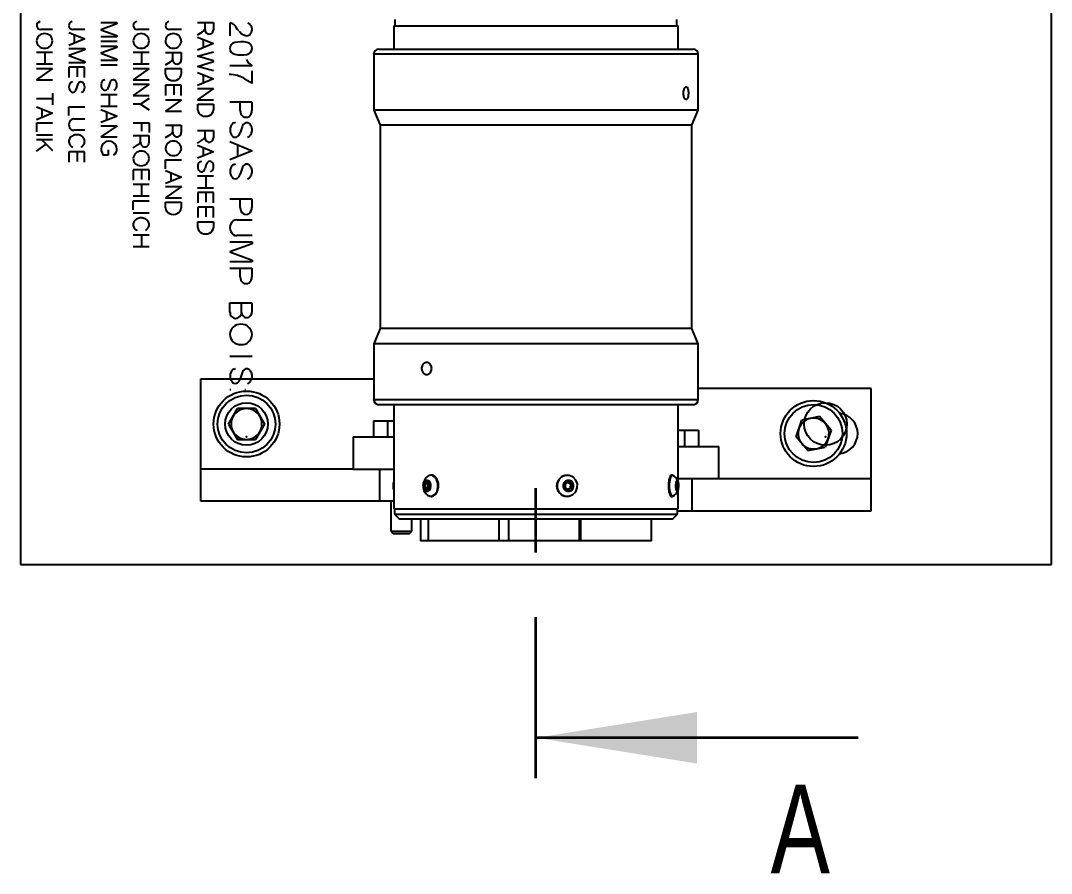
# Model space of a CAD drawing. Header units: inches. Extents: x -4.1 to 16.4, y 2.1 to 8.2.
# Drawn here: x -4.057 to -2.457, y 3.971 to 5.296 of the extents above; entities that cross this region are included whole.
import ezdxf

# ---------------------------------------------------------------- set-up
doc = ezdxf.new("R2010")
doc.units = ezdxf.units.IN
doc.header["$MEASUREMENT"] = 0
doc.header["$PDSIZE"] = -1
doc.linetypes.add('CENTERX2', pattern=[0.8, 0.5, -0.1, 0.1, -0.1])
doc.linetypes.add('PHANTOM', pattern=[0.5, 0.25, -0.05, 0.05, -0.05, 0.05, -0.05])
doc.styles.add('SLDTEXTSTYLE0', font='TXT', dxfattribs={"width": 0.75})

msp = doc.modelspace()

# ---------------------------------------------------------------- linework, layer by layer
at = {"color": 7, "linetype": 'CENTERX2'}
msp.add_line((-4.0574, 7.0513), (-4.0574, 4.4513), dxfattribs=at)
at = {"color": 7, "linetype": 'Continuous', "lineweight": 25}
for p, q in [((-4.0574, 7.0513), (-4.0574, 4.4513)), ((-2.4574, 4.4513), (-2.4574, 7.0513)), ((-3.4763, 5.2974), (-3.4763, 5.2876)), ((-3.0385, 5.2876), (-3.0385, 5.2974)), ((-3.4778, 5.2876), (-3.4778, 5.2514)), ((-3.4778, 5.2876), (-3.4725, 5.2876)), ((-3.4725, 5.2876), (-3.0369, 5.2876)), ((-3.0369, 5.2514), (-3.0369, 5.2876)), ((-3.5015, 5.2514), (-3.4956, 5.2514)), ((-3.4956, 5.2514), (-3.0133, 5.2514)), ((-3.5093, 5.2435), (-3.5093, 5.1569)), ((-3.0054, 5.1569), (-3.0054, 5.2435)), ((-3.5093, 5.1569), (-3.4991, 5.1333)), ((-3.0054, 5.1569), (-3.5093, 5.1569)), ((-3.0156, 5.1333), (-3.0054, 5.1569)), ((-3.4991, 5.1333), (-3.4991, 4.8174)), ((-3.0156, 5.1333), (-3.4991, 5.1333)), ((-3.0156, 4.8174), (-3.0156, 5.1333)), ((-3.4991, 4.8174), (-3.5093, 4.7938)), ((-3.0156, 4.8174), (-3.4991, 4.8174)), ((-3.0054, 4.7938), (-3.0156, 4.8174)), ((-3.5093, 4.7938), (-3.5093, 4.7072)), ((-3.0054, 4.7938), (-3.5093, 4.7938)), ((-3.0054, 4.7072), (-3.0054, 4.7938)), ((-3.7776, 4.5993), (-3.7776, 4.7393)), ((-3.7776, 4.7393), (-3.5093, 4.7393)), ((-2.7371, 4.7245), (-3.0054, 4.7245)), ((-2.7371, 4.5845), (-2.7371, 4.7245)), ((-3.7345, 4.6693), (-3.7206, 4.6933)), ((-3.6929, 4.6933), (-3.7206, 4.6933)), ((-3.6929, 4.6933), (-3.679, 4.6693)), ((-3.4956, 4.6993), (-3.5015, 4.6993)), ((-3.0133, 4.6993), (-3.4956, 4.6993)), ((-3.4778, 4.6993), (-3.4778, 4.5374)), ((-3.0369, 4.5808), (-3.0369, 4.6993)), ((-3.5096, 4.6743), (-3.5096, 4.6493)), ((-3.5096, 4.6743), (-3.4879, 4.6743)), ((-3.4879, 4.6743), (-3.4879, 4.6493)), ((-3.4879, 4.6743), (-3.4778, 4.6743)), ((-2.8537, 4.6493), (-2.8446, 4.6754)), ((-2.8174, 4.6807), (-2.8446, 4.6754)), ((-2.7993, 4.6597), (-2.8174, 4.6807)), ((-3.7345, 4.6693), (-3.7206, 4.6453)), ((-3.679, 4.6693), (-3.6929, 4.6453)), ((-3.0369, 4.6595), (-3.0268, 4.6595)), ((-3.0268, 4.6595), (-3.0268, 4.6345)), ((-3.0268, 4.6595), (-3.0051, 4.6595)), ((-3.0051, 4.6595), (-3.0051, 4.6345)), ((-2.7993, 4.6597), (-2.8083, 4.6335)), ((-3.7206, 4.6453), (-3.6929, 4.6453)), ((-3.5413, 4.6493), (-3.5413, 4.5993)), ((-3.5413, 4.6493), (-3.4778, 4.6493)), ((-2.8356, 4.6283), (-2.8537, 4.6493)), ((-3.0369, 4.6345), (-2.9734, 4.6345)), ((-2.9734, 4.5845), (-2.9734, 4.6345)), ((-2.8356, 4.6283), (-2.8083, 4.6335)), ((-3.7776, 4.5493), (-3.7776, 4.5993)), ((-3.5413, 4.5993), (-3.7776, 4.5993)), ((-3.5413, 4.5993), (-3.4778, 4.5993)), ((-3.4996, 4.5493), (-3.4996, 4.5993)), ((-3.4778, 4.5808), (-3.4781, 4.5802)), ((-3.425, 4.5762), (-3.4298, 4.5762)), ((-3.4238, 4.5773), (-3.425, 4.5762)), ((-3.425, 4.5762), (-3.425, 4.5704)), ((-3.4228, 4.5754), (-3.423, 4.5762)), ((-3.4196, 4.5897), (-3.4206, 4.5897)), ((-3.2088, 4.5897), (-3.2091, 4.5897)), ((-3.2035, 4.5758), (-3.2076, 4.5787)), ((-3.0456, 4.5897), (-3.047, 4.5897)), ((-3.0391, 4.5781), (-3.0372, 4.5781)), ((-3.0369, 4.5845), (-2.9734, 4.5845)), ((-3.0151, 4.5345), (-3.0151, 4.5845)), ((-2.9734, 4.5845), (-2.7371, 4.5845)), ((-2.7371, 4.5345), (-2.7371, 4.5845)), ((-3.4781, 4.5664), (-3.4778, 4.5658)), ((-3.425, 4.5704), (-3.4298, 4.5704)), ((-3.425, 4.5704), (-3.4238, 4.5694)), ((-3.423, 4.5704), (-3.4228, 4.5712)), ((-3.2082, 4.5679), (-3.2039, 4.5701)), ((-3.2039, 4.5701), (-3.2035, 4.5758)), ((-3.2039, 4.5701), (-3.2025, 4.5701)), ((-3.2035, 4.5758), (-3.2021, 4.5758)), ((-3.0399, 4.573), (-3.0365, 4.573)), ((-3.0369, 4.5374), (-3.0369, 4.5658)), ((-3.4996, 4.5493), (-3.7776, 4.5493)), ((-3.4778, 4.5493), (-3.4996, 4.5493)), ((-3.4827, 4.5493), (-3.4827, 4.503)), ((-3.4206, 4.5569), (-3.4196, 4.5569)), ((-3.2091, 4.5569), (-3.2088, 4.5569)), ((-3.047, 4.5569), (-3.0456, 4.5569)), ((-3.4778, 4.5374), (-3.4725, 4.5374)), ((-3.477, 4.5374), (-3.477, 4.5295)), ((-3.477, 4.5295), (-3.4692, 4.5217)), ((-3.477, 4.5295), (-3.437, 4.5295)), ((-3.4725, 4.5374), (-3.0369, 4.5374)), ((-3.437, 4.5295), (-3.0377, 4.5295)), ((-3.0455, 4.5217), (-3.0377, 4.5295)), ((-3.0377, 4.5295), (-3.0377, 4.5374)), ((-3.0377, 4.5345), (-3.0151, 4.5345)), ((-3.0151, 4.5345), (-2.7371, 4.5345)), ((-3.4306, 4.5217), (-3.4692, 4.5217)), ((-3.4499, 4.503), (-3.4499, 4.5217)), ((-3.4368, 4.5217), (-3.4368, 4.4878)), ((-3.0455, 4.5217), (-3.4306, 4.5217)), ((-3.4245, 4.5217), (-3.4245, 4.4878)), ((-3.3143, 4.4878), (-3.3143, 4.5217)), ((-3.3002, 4.5217), (-3.3002, 4.4878)), ((-3.19, 4.4878), (-3.19, 4.5217)), ((-3.1882, 4.5217), (-3.1882, 4.4878)), ((-3.0779, 4.4878), (-3.0779, 4.5217)), ((-3.4827, 4.503), (-3.479, 4.4993)), ((-3.4827, 4.503), (-3.4499, 4.503)), ((-3.479, 4.4993), (-3.4536, 4.4993)), ((-3.4536, 4.4993), (-3.4499, 4.503)), ((-3.4245, 4.4878), (-3.4368, 4.4878)), ((-3.4145, 4.4878), (-3.4245, 4.4878)), ((-3.3143, 4.4878), (-3.4145, 4.4878)), ((-3.3002, 4.4878), (-3.3147, 4.4878)), ((-3.2902, 4.4878), (-3.3002, 4.4878)), ((-3.19, 4.4878), (-3.2902, 4.4878)), ((-3.1882, 4.4878), (-3.1904, 4.4878)), ((-3.1781, 4.4878), (-3.1882, 4.4878)), ((-3.0779, 4.4878), (-3.1781, 4.4878)), ((-4.0574, 4.4513), (-2.4574, 4.4513))]:
    msp.add_line(p, q, dxfattribs=at)
at = {"color": 7, "linetype": 'Continuous'}
for p, q in [((-4.0077, 5.2821), (-4.0261, 5.2821)), ((-3.9577, 5.2821), (-3.9761, 5.2821)), ((-3.9327, 5.2928), (-3.9079, 5.2928)), ((-3.9079, 5.2907), (-3.9327, 5.2817)), ((-3.9327, 5.2817), (-3.9079, 5.2727)), ((-3.9079, 5.2928), (-3.9079, 5.2907)), ((-3.8577, 5.2821), (-3.8761, 5.2821)), ((-3.8077, 5.2821), (-3.8261, 5.2821)), ((-3.7827, 5.2928), (-3.7581, 5.2928)), ((-3.7711, 5.2817), (-3.7711, 5.2928)), ((-3.7581, 5.2928), (-3.7581, 5.2817)), ((-3.7324, 5.2924), (-3.7324, 5.2722)), ((-3.9827, 5.2774), (-3.9577, 5.2673)), ((-3.9577, 5.2673), (-3.9827, 5.2573)), ((-3.9742, 5.274), (-3.9742, 5.2607)), ((-3.9079, 5.2706), (-3.9327, 5.2706)), ((-3.9079, 5.2727), (-3.9079, 5.2706)), ((-3.7827, 5.2735), (-3.7749, 5.2784)), ((-3.7827, 5.2701), (-3.7577, 5.26)), ((-3.7742, 5.2666), (-3.7742, 5.2534)), ((-3.9827, 5.2526), (-3.9579, 5.2526)), ((-3.9579, 5.2504), (-3.9827, 5.2414)), ((-3.9579, 5.2526), (-3.9579, 5.2504)), ((-3.9077, 5.2634), (-3.9327, 5.2634)), ((-3.9327, 5.2561), (-3.9079, 5.2561)), ((-3.9079, 5.254), (-3.9327, 5.245)), ((-3.9079, 5.2561), (-3.9079, 5.254)), ((-3.7577, 5.26), (-3.7827, 5.2499)), ((-4.0077, 5.2464), (-4.0327, 5.2464)), ((-4.0197, 5.2464), (-4.0197, 5.2282)), ((-3.9827, 5.2414), (-3.9579, 5.2324)), ((-3.9579, 5.2324), (-3.9579, 5.2303)), ((-3.9327, 5.245), (-3.9079, 5.2359)), ((-3.9079, 5.2338), (-3.9327, 5.2338)), ((-3.9079, 5.2359), (-3.9079, 5.2338)), ((-3.8577, 5.2464), (-3.8827, 5.2464)), ((-3.8697, 5.2464), (-3.8697, 5.2282)), ((-3.8327, 5.2465), (-3.8081, 5.2465)), ((-3.8327, 5.2271), (-3.8249, 5.232)), ((-3.8211, 5.2354), (-3.8211, 5.2465)), ((-3.8081, 5.2465), (-3.8081, 5.2354)), ((-3.7827, 5.2407), (-3.7577, 5.2474)), ((-3.7577, 5.2332), (-3.7827, 5.2407)), ((-3.7827, 5.2245), (-3.7577, 5.2321)), ((-3.7577, 5.2321), (-3.7577, 5.2332)), ((-4.0077, 5.2282), (-4.0327, 5.2282)), ((-4.0327, 5.2212), (-4.0077, 5.2212)), ((-4.0077, 5.2212), (-4.0327, 5.2037)), ((-3.9579, 5.2303), (-3.9827, 5.2303)), ((-3.958, 5.2235), (-3.9824, 5.2235)), ((-3.9824, 5.2235), (-3.9824, 5.2075)), ((-3.9697, 5.2235), (-3.9697, 5.2085)), ((-3.958, 5.2075), (-3.958, 5.2235)), ((-3.9077, 5.2266), (-3.9327, 5.2266)), ((-3.8577, 5.2282), (-3.8827, 5.2282)), ((-3.8827, 5.2212), (-3.8577, 5.2212)), ((-3.8577, 5.2212), (-3.8827, 5.2037)), ((-3.8324, 5.2215), (-3.808, 5.2215)), ((-3.8324, 5.2127), (-3.8324, 5.2215)), ((-3.808, 5.2215), (-3.808, 5.2127)), ((-3.7577, 5.2178), (-3.7827, 5.2245)), ((-3.6978, 5.2254), (-3.7328, 5.2254)), ((-3.6983, 5.2177), (-3.6983, 5.1983)), ((-4.0327, 5.2037), (-4.0077, 5.2037)), ((-3.9781, 5.2004), (-3.9763, 5.2011)), ((-3.9281, 5.2036), (-3.9263, 5.2043)), ((-3.8827, 5.2037), (-3.8577, 5.2037)), ((-3.7827, 5.2154), (-3.7577, 5.2053)), ((-3.7577, 5.2053), (-3.7827, 5.1952)), ((-3.7742, 5.2119), (-3.7742, 5.1987)), ((-3.9691, 5.1962), (-3.971, 5.1894)), ((-3.9191, 5.1994), (-3.921, 5.1926)), ((-3.8827, 5.1969), (-3.8577, 5.1969)), ((-3.8577, 5.1969), (-3.8827, 5.1794)), ((-3.808, 5.1956), (-3.8324, 5.1956)), ((-3.8324, 5.1956), (-3.8324, 5.1797)), ((-3.8197, 5.1956), (-3.8197, 5.1807)), ((-3.808, 5.1797), (-3.808, 5.1956)), ((-3.7827, 5.1905), (-3.7577, 5.1905)), ((-3.7577, 5.1905), (-3.7827, 5.173)), ((-4.008, 5.1741), (-4.0327, 5.1741)), ((-4.008, 5.1833), (-4.008, 5.1649)), ((-3.9077, 5.1806), (-3.9327, 5.1806)), ((-3.9197, 5.1806), (-3.9197, 5.1623)), ((-3.8827, 5.1794), (-3.8577, 5.1794)), ((-3.8577, 5.1749), (-3.8714, 5.166)), ((-3.8327, 5.1729), (-3.8077, 5.1729)), ((-3.8077, 5.1729), (-3.8327, 5.1554)), ((-3.7827, 5.173), (-3.7577, 5.173)), ((-3.7328, 5.1697), (-3.6983, 5.1697)), ((-3.7165, 5.1563), (-3.7165, 5.1697)), ((-3.6983, 5.1697), (-3.6983, 5.1563)), ((-4.0327, 5.162), (-4.0077, 5.1519)), ((-4.0242, 5.1586), (-4.0242, 5.1453)), ((-3.9824, 5.1482), (-3.9824, 5.162)), ((-3.9824, 5.162), (-3.9577, 5.162)), ((-3.9077, 5.1623), (-3.9327, 5.1623)), ((-3.9327, 5.1575), (-3.9077, 5.1474)), ((-3.9242, 5.1541), (-3.9242, 5.1408)), ((-3.8714, 5.166), (-3.8827, 5.166)), ((-3.8714, 5.166), (-3.8577, 5.1571)), ((-3.8327, 5.1554), (-3.8077, 5.1554)), ((-3.7824, 5.1662), (-3.758, 5.1662)), ((-3.7824, 5.1573), (-3.7824, 5.1662)), ((-3.758, 5.1662), (-3.758, 5.1573)), ((-4.0077, 5.1519), (-4.0327, 5.1418)), ((-4.0324, 5.1232), (-4.0324, 5.1371)), ((-4.0324, 5.1371), (-4.0077, 5.1371)), ((-3.9747, 5.1432), (-3.9577, 5.1432)), ((-3.9077, 5.1474), (-3.9327, 5.1374)), ((-3.8827, 5.1371), (-3.858, 5.1371)), ((-3.8697, 5.1371), (-3.8697, 5.1241)), ((-3.858, 5.1371), (-3.858, 5.1222)), ((-3.7265, 5.1369), (-3.7239, 5.138)), ((-3.9577, 5.1255), (-3.9747, 5.1255)), ((-3.9327, 5.1326), (-3.9077, 5.1326)), ((-3.9077, 5.1326), (-3.9327, 5.1151)), ((-3.8327, 5.1333), (-3.8081, 5.1333)), ((-3.8211, 5.1222), (-3.8211, 5.1333)), ((-3.8081, 5.1333), (-3.8081, 5.1222)), ((-3.7827, 5.125), (-3.7581, 5.125)), ((-3.7711, 5.1139), (-3.7711, 5.125)), ((-3.7581, 5.125), (-3.7581, 5.1139)), ((-3.7137, 5.131), (-3.7165, 5.1216)), ((-4.0077, 5.1179), (-4.0327, 5.1179)), ((-4.0077, 5.1106), (-4.0327, 5.1106)), ((-4.0242, 5.1106), (-4.0077, 5.0941)), ((-3.9327, 5.1151), (-3.9077, 5.1151)), ((-3.8827, 5.1176), (-3.8581, 5.1176)), ((-3.8711, 5.1065), (-3.8711, 5.1176)), ((-3.8581, 5.1176), (-3.8581, 5.1065)), ((-3.8327, 5.114), (-3.8249, 5.1189)), ((-3.7827, 5.1056), (-3.7749, 5.1105)), ((-3.7328, 5.1078), (-3.6978, 5.0937)), ((-4.0327, 5.0932), (-4.0175, 5.1039)), ((-3.958, 5.092), (-3.9824, 5.092)), ((-3.9824, 5.092), (-3.9824, 5.0761)), ((-3.9697, 5.092), (-3.9697, 5.0771)), ((-3.958, 5.0761), (-3.958, 5.092)), ((-3.9214, 5.0953), (-3.9214, 5.0866)), ((-3.8827, 5.0983), (-3.8749, 5.1032)), ((-3.7827, 5.1022), (-3.7577, 5.0921)), ((-3.7577, 5.0921), (-3.7827, 5.082)), ((-3.7742, 5.0988), (-3.7742, 5.0855)), ((-3.6978, 5.0937), (-3.7328, 5.0796)), ((-3.7209, 5.103), (-3.7209, 5.0844)), ((-3.9214, 5.0866), (-3.9286, 5.0866)), ((-3.8324, 5.0657), (-3.8324, 5.0795)), ((-3.8324, 5.0795), (-3.8077, 5.0795)), ((-3.7781, 5.077), (-3.7763, 5.0777)), ((-3.7691, 5.0727), (-3.771, 5.066)), ((-3.7265, 5.0725), (-3.7239, 5.0735)), ((-3.858, 5.0639), (-3.8824, 5.0639)), ((-3.8824, 5.0639), (-3.8824, 5.048)), ((-3.8697, 5.0639), (-3.8697, 5.049)), ((-3.858, 5.048), (-3.858, 5.0639)), ((-3.8327, 5.0629), (-3.8077, 5.0528)), ((-3.8242, 5.0594), (-3.8242, 5.0462)), ((-3.7137, 5.0666), (-3.7165, 5.0571)), ((-3.8577, 5.0412), (-3.8827, 5.0412)), ((-3.8697, 5.0412), (-3.8697, 5.0229)), ((-3.8077, 5.0528), (-3.8327, 5.0427)), ((-3.7577, 5.054), (-3.7827, 5.054)), ((-3.7697, 5.054), (-3.7697, 5.0357)), ((-3.8327, 5.038), (-3.8077, 5.038)), ((-3.8077, 5.038), (-3.8327, 5.0205)), ((-3.7577, 5.0357), (-3.7827, 5.0357)), ((-3.758, 5.0287), (-3.7824, 5.0287)), ((-3.7824, 5.0287), (-3.7824, 5.0128)), ((-3.7697, 5.0287), (-3.7697, 5.0138)), ((-3.758, 5.0128), (-3.758, 5.0287)), ((-3.8577, 5.0229), (-3.8827, 5.0229)), ((-3.8824, 5.002), (-3.8824, 5.0159)), ((-3.8824, 5.0159), (-3.8577, 5.0159)), ((-3.8327, 5.0205), (-3.8077, 5.0205)), ((-3.8324, 5.0137), (-3.808, 5.0137)), ((-3.8324, 5.0048), (-3.8324, 5.0137)), ((-3.808, 5.0137), (-3.808, 5.0048)), ((-3.7328, 5.0188), (-3.6983, 5.0188)), ((-3.7165, 5.0055), (-3.7165, 5.0188)), ((-3.6983, 5.0188), (-3.6983, 5.0055)), ((-3.8577, 4.9967), (-3.8827, 4.9967)), ((-3.758, 5.006), (-3.7824, 5.006)), ((-3.7824, 5.006), (-3.7824, 4.9901)), ((-3.7697, 5.006), (-3.7697, 4.9911)), ((-3.758, 4.9901), (-3.758, 5.006)), ((-3.7824, 4.9833), (-3.758, 4.9833)), ((-3.7824, 4.9745), (-3.7824, 4.9833)), ((-3.758, 4.9833), (-3.758, 4.9745)), ((-3.7216, 4.9866), (-3.6978, 4.9866)), ((-3.8577, 4.9628), (-3.8827, 4.9628)), ((-3.8697, 4.9628), (-3.8697, 4.9446)), ((-3.6978, 4.9618), (-3.7216, 4.9618)), ((-3.8577, 4.9446), (-3.8827, 4.9446)), ((-3.7328, 4.9522), (-3.6981, 4.9522)), ((-3.6981, 4.9492), (-3.7328, 4.9366)), ((-3.6981, 4.9522), (-3.6981, 4.9492)), ((-3.7328, 4.9366), (-3.6981, 4.9239)), ((-3.6981, 4.921), (-3.7328, 4.921)), ((-3.6981, 4.9239), (-3.6981, 4.921)), ((-3.7328, 4.9114), (-3.6983, 4.9114)), ((-3.7165, 4.898), (-3.7165, 4.9114)), ((-3.6983, 4.9114), (-3.6983, 4.898)), ((-3.7324, 4.8577), (-3.6984, 4.8577)), ((-3.7324, 4.8431), (-3.7324, 4.8577)), ((-3.7146, 4.8431), (-3.7146, 4.8577)), ((-3.6984, 4.8577), (-3.6984, 4.8431)), ((-3.6978, 4.7741), (-3.7324, 4.7741)), ((-3.7265, 4.7547), (-3.7239, 4.7557)), ((-3.7137, 4.7488), (-3.7165, 4.7393)), ((-3.7326, 4.723), (-3.7311, 4.723)), ((-3.7095, 4.723), (-3.7081, 4.723))]:
    msp.add_line(p, q, dxfattribs=at)
at = {"color": 8, "linetype": 'Continuous', "lineweight": 25}
for p, q in [((-3.5032, 5.2435), (-3.5093, 5.2435)), ((-3.0054, 5.2435), (-3.5032, 5.2435)), ((-3.5093, 4.7072), (-3.5032, 4.7072)), ((-3.5032, 4.7072), (-3.0054, 4.7072))]:
    msp.add_line(p, q, dxfattribs=at)
at = {"color": 7, "linetype": 'PHANTOM', "lineweight": 35}
msp.add_line((-3.2574, 4.1195), (-3.2574, 4.6198), dxfattribs=at)
at = {"color": 7, "linetype": 'Continuous', "lineweight": 35}
msp.add_line((-2.7574, 4.182), (-3.2574, 4.182), dxfattribs=at)
at = {"color": 7, "linetype": 'Continuous', "flags": 128}
msp.add_lwpolyline([(-3.7186, 5.2797), (-3.721, 5.2827), (-3.7227, 5.2853)], dxfattribs=at)
at = {"color": 7, "linetype": 'Continuous', "lineweight": 25, "flags": 128}
for points in [[(-3.4293, 4.5659), (-3.4271, 4.5648), (-3.4249, 4.565), (-3.4228, 4.5665), (-3.4213, 4.569), (-3.4206, 4.5722), (-3.4208, 4.5755), (-3.4218, 4.5785), (-3.4235, 4.5808), (-3.4256, 4.5818), (-3.4279, 4.5816), (-3.4299, 4.5801), (-3.4314, 4.5776), (-3.4322, 4.5744), (-3.432, 4.5711), (-3.431, 4.5681), (-3.4293, 4.5659)], [(-3.426, 4.5589), (-3.4221, 4.557), (-3.4178, 4.5575), (-3.4139, 4.5603), (-3.411, 4.5651), (-3.4096, 4.5712), (-3.4099, 4.5775), (-3.4118, 4.5833), (-3.4151, 4.5875), (-3.4192, 4.5896), (-3.4235, 4.5891), (-3.426, 4.5877)], [(-3.4196, 4.5569), (-3.4167, 4.5575), (-3.4129, 4.5603), (-3.41, 4.5651), (-3.4086, 4.5712), (-3.4089, 4.5775), (-3.4108, 4.5833), (-3.4141, 4.5875), (-3.4182, 4.5896), (-3.4196, 4.5897)], [(-3.1998, 4.5869), (-3.2056, 4.5894), (-3.2118, 4.5894), (-3.2176, 4.587), (-3.2221, 4.5825), (-3.2245, 4.5766), (-3.2246, 4.5702), (-3.2222, 4.5643), (-3.2178, 4.5597), (-3.2121, 4.5572), (-3.2058, 4.5572), (-3.2, 4.5596), (-3.1956, 4.5641), (-3.1932, 4.57), (-3.1931, 4.5764), (-3.1955, 4.5823), (-3.1998, 4.5869)], [(-3.2024, 4.5804), (-3.2054, 4.5817), (-3.2087, 4.5818), (-3.2117, 4.5805), (-3.2141, 4.5781), (-3.2153, 4.575), (-3.2154, 4.5717), (-3.2141, 4.5686), (-3.2118, 4.5662), (-3.2088, 4.5649), (-3.2056, 4.5649), (-3.2025, 4.5661), (-3.2002, 4.5685), (-3.1989, 4.5716), (-3.1989, 4.5749), (-3.2001, 4.578), (-3.2024, 4.5804)], [(-3.047, 4.5897), (-3.048, 4.5894), (-3.0497, 4.5869), (-3.0511, 4.5823), (-3.0518, 4.5764), (-3.0518, 4.57), (-3.051, 4.5641), (-3.0496, 4.5596), (-3.0479, 4.5572), (-3.047, 4.5569)], [(-3.0448, 4.5895), (-3.0466, 4.5894), (-3.0484, 4.5869), (-3.0497, 4.5823), (-3.0505, 4.5764), (-3.0504, 4.57), (-3.0497, 4.5641), (-3.0483, 4.5596), (-3.0466, 4.5572), (-3.0448, 4.5571)], [(-3.036, 4.5686), (-3.0357, 4.5717), (-3.0357, 4.5751), (-3.0361, 4.5781), (-3.0368, 4.5805), (-3.0377, 4.5818), (-3.0387, 4.5817), (-3.0396, 4.5804), (-3.0403, 4.578), (-3.0407, 4.5749), (-3.0407, 4.5716), (-3.0403, 4.5685), (-3.0396, 4.5661), (-3.0387, 4.5649), (-3.0377, 4.5649), (-3.0367, 4.5662), (-3.036, 4.5686)], [(-3.0372, 4.5781), (-3.0374, 4.5785), (-3.0376, 4.5788), (-3.0379, 4.579), (-3.0381, 4.5791), (-3.0383, 4.5791), (-3.0385, 4.579), (-3.0387, 4.5788), (-3.039, 4.5785)], [(-3.0391, 4.5685), (-3.0389, 4.5681), (-3.0387, 4.5678), (-3.0385, 4.5676), (-3.0383, 4.5675), (-3.0381, 4.5675), (-3.0378, 4.5677), (-3.0376, 4.5679), (-3.0374, 4.5681)]]:
    msp.add_lwpolyline(points, dxfattribs=at)
at = {"color": 7, "linetype": 'Continuous', "lineweight": 25}
for centre, radius in [((-3.7067, 4.6693), 0.0512), ((-3.7067, 4.6693), 0.0449), ((-2.8265, 4.6545), 0.0512), ((-2.8265, 4.6545), 0.0449)]:
    msp.add_circle(centre, radius, dxfattribs=at)
at = {"color": 7, "linetype": 'Continuous'}
for centre in [(-3.7067, 4.6693), (-2.808, 4.6693)]:
    msp.add_circle(centre, 0.0331, dxfattribs=at)
for centre, radius, start, end in [((-4.0264, 5.2882), 0.00602, 96.7556, 184.9223), ((-4.0264, 5.2882), 0.00607, 184.7673, 272.2357), ((-3.9764, 5.2882), 0.00602, 96.7571, 184.9192), ((-3.9764, 5.2882), 0.00607, 184.7673, 272.2344), ((-3.8764, 5.2882), 0.00602, 96.7554, 184.9227), ((-3.8764, 5.2882), 0.00607, 184.7672, 272.2338), ((-3.8264, 5.2882), 0.00602, 96.7569, 184.9196), ((-3.8264, 5.2882), 0.00607, 184.7672, 272.2325), ((-3.7794, 5.2859), 0.00876, 301.0864, 341.7715), ((-3.764, 5.2817), 0.00711, 179.8372, 237.4451), ((-3.765, 5.2816), 0.00697, 302.2617, 0.9717), ((-3.7363, 5.2767), 0.0162, 53.3863, 75.8671), ((-3.7362, 5.2771), 0.0158, 31.1847, 52.7823), ((-3.7066, 5.284), 0.00782, 39.9951, 77.5303), ((-3.7085, 5.2823), 0.0104, 12.3143, 40.3133), ((-3.7093, 5.282), 0.0113, 346.9803, 13.0188), ((-4.0206, 5.2637), 0.0119, 87.9507, 177.0132), ((-4.0208, 5.2648), 0.0118, 182.257, 272.7579), ((-4.0197, 5.2638), 0.0118, 2.385, 92.6509), ((-4.0197, 5.2649), 0.0119, 267.8259, 357.1612), ((-3.8706, 5.2637), 0.0119, 87.9515, 177.0114), ((-3.8708, 5.2648), 0.0118, 182.2569, 272.7559), ((-3.8697, 5.2638), 0.0118, 2.385, 92.6529), ((-3.8697, 5.2649), 0.0119, 267.8259, 357.1611), ((-3.8206, 5.2637), 0.0119, 87.9521, 177.0101), ((-3.8208, 5.2648), 0.0118, 182.2569, 272.7563), ((-3.8197, 5.2638), 0.0118, 2.385, 92.6526), ((-3.8197, 5.2649), 0.0119, 267.8262, 357.1604), ((-3.7646, 5.2809), 0.00612, 237.9668, 302.0332), ((-3.701, 5.2943), 0.0229, 219.8206, 237.4543), ((-3.6999, 5.2957), 0.0247, 236.9827, 249.8228), ((-3.7063, 5.279), 0.00677, 251.8733, 288.1267), ((-3.7067, 5.2802), 0.00806, 287.9057, 320.2654), ((-3.709, 5.2819), 0.0109, 321.2564, 347.1532), ((-3.7233, 5.2526), 0.00931, 99.7161, 180.0676), ((-3.7233, 5.2526), 0.00932, 179.9703, 260.2055), ((-3.7149, 5.2138), 0.049, 79.1458, 101.7311), ((-3.7077, 5.2526), 0.00963, 278.9543, 358.0277), ((-3.7076, 5.2526), 0.00956, 358.4209, 78.142), ((-3.8294, 5.2395), 0.00876, 301.0844, 341.7722), ((-3.814, 5.2353), 0.00711, 179.8379, 237.4432), ((-3.815, 5.2352), 0.00697, 302.2639, 0.9673), ((-3.7147, 5.2929), 0.0505, 258.5, 279.7346), ((-3.6872, 5.2445), 0.0218, 205.1264, 240.7495), ((-3.8146, 5.2345), 0.00612, 237.9661, 302.0339), ((-3.976, 5.1953), 0.00548, 113.2477, 147.2806), ((-3.9623, 5.194), 0.0071, 118.3925, 162.1693), ((-3.9637, 5.1956), 0.00504, 70.5489, 112.7645), ((-3.9644, 5.1952), 0.00562, 32.9318, 65.851), ((-3.9238, 5.1965), 0.00846, 143.3375, 170.5513), ((-3.926, 5.1985), 0.00548, 113.2412, 147.2944), ((-3.9123, 5.1972), 0.0071, 118.4015, 162.1667), ((-3.9137, 5.1988), 0.00504, 70.5481, 112.7654), ((-3.9144, 5.1984), 0.00562, 32.9251, 65.8542), ((-3.9165, 5.1964), 0.00853, 9.8223, 36.5561), ((-3.8225, 5.2131), 0.00986, 182.3891, 247.5199), ((-3.8202, 5.217), 0.0144, 244.9822, 295.0178), ((-3.818, 5.2132), 0.00998, 292.9478, 357.186), ((-3.7356, 5.1506), 0.0616, 75.8709, 88.3674), ((-3.7319, 5.1708), 0.0411, 62.3082, 73.8737), ((-3.8048, 5.0418), 0.1893, 55.7581, 60.9195), ((-3.9715, 5.1925), 0.0109, 168.8243, 191.1825), ((-3.9738, 5.1933), 0.00846, 143.3348, 170.558), ((-3.9735, 5.1919), 0.00873, 189.4602, 215.7341), ((-3.9759, 5.19), 0.00567, 214.2474, 249.0461), ((-3.9764, 5.1887), 0.00431, 248.4409, 287.3688), ((-3.9771, 5.19), 0.00583, 290.0096, 318.1519), ((-3.9794, 5.1919), 0.00879, 319.4305, 343.6923), ((-3.9642, 5.1898), 0.00551, 285.6618, 325.8759), ((-3.9671, 5.1921), 0.00916, 324.1421, 349.6951), ((-3.9665, 5.1932), 0.00854, 9.8397, 36.5491), ((-3.9696, 5.1925), 0.0117, 349.6111, 10.3997), ((-3.9215, 5.1957), 0.0109, 168.8276, 191.1751), ((-3.9235, 5.1951), 0.00873, 189.4621, 215.7282), ((-3.9259, 5.1932), 0.00567, 214.2485, 249.0419), ((-3.9264, 5.1919), 0.00431, 248.4399, 287.3697), ((-3.9271, 5.1932), 0.00583, 290.0117, 318.1479), ((-3.9294, 5.1951), 0.00879, 319.4322, 343.6883), ((-3.9142, 5.193), 0.00551, 285.6583, 325.8767), ((-3.9171, 5.1953), 0.00915, 324.1269, 349.7003), ((-3.9195, 5.1957), 0.0117, 349.5944, 10.4059), ((-3.7725, 5.1578), 0.00986, 182.3889, 247.5209), ((-3.768, 5.1578), 0.00998, 292.9469, 357.1883), ((-3.7057, 5.1559), 0.0108, 177.8355, 234.5983), ((-3.7093, 5.156), 0.011, 305.9363, 1.629), ((-3.9729, 5.1343), 0.0096, 152.6049, 207.4005), ((-3.9745, 5.1355), 0.00764, 91.2295, 155.1124), ((-3.7702, 5.1617), 0.0144, 244.9824, 295.0176), ((-3.7234, 5.1299), 0.00767, 113.2497, 147.2762), ((-3.7045, 5.1282), 0.00962, 117.6392, 162.9293), ((-3.7074, 5.1535), 0.00791, 234.7137, 305.2863), ((-3.7063, 5.1303), 0.00697, 70.2809, 113.0326), ((-3.7071, 5.1297), 0.00787, 32.9288, 65.8524), ((-3.9745, 5.1332), 0.00769, 205.121, 268.5422), ((-3.8294, 5.1264), 0.00876, 301.0844, 341.7722), ((-3.814, 5.1222), 0.00711, 179.8379, 237.4432), ((-3.815, 5.1221), 0.00697, 302.2639, 0.9673), ((-3.7171, 5.126), 0.0152, 168.8504, 191.1528), ((-3.7204, 5.127), 0.0118, 143.3372, 170.5521), ((-3.72, 5.125), 0.0122, 189.4631, 215.7249), ((-3.7283, 5.125), 0.0123, 319.4311, 343.6907), ((-3.711, 5.1253), 0.0128, 324.1276, 349.7), ((-3.7101, 5.1269), 0.0119, 9.8231, 36.5558), ((-3.7144, 5.126), 0.0163, 349.5952, 10.4056), ((-3.9732, 5.1081), 0.00934, 145.7089, 179.7133), ((-3.9733, 5.1082), 0.00927, 180.182, 214.4409), ((-3.9713, 5.1065), 0.0118, 115.5143, 144.4745), ((-3.9703, 5.1047), 0.0138, 89.841, 116.1628), ((-3.9702, 5.1047), 0.0139, 63.9074, 90.2316), ((-3.9691, 5.1066), 0.0117, 35.3903, 64.6247), ((-3.9672, 5.1081), 0.00929, 0.1912, 34.3833), ((-3.9672, 5.1082), 0.00932, 325.6645, 359.7188), ((-3.9209, 5.0965), 0.0116, 117.8839, 179.4131), ((-3.9202, 5.0954), 0.0129, 61.5847, 118.4153), ((-3.9195, 5.0965), 0.0116, 0.5465, 62.1556), ((-3.8794, 5.1107), 0.00876, 301.088, 341.7709), ((-3.864, 5.1065), 0.00711, 179.8367, 237.4466), ((-3.865, 5.1064), 0.00697, 302.2627, 0.9698), ((-3.8206, 5.0968), 0.0119, 87.9521, 177.0101), ((-3.8197, 5.0969), 0.0118, 2.385, 92.6526), ((-3.8146, 5.1213), 0.00612, 237.9661, 302.0339), ((-3.7794, 5.118), 0.00876, 301.0864, 341.7715), ((-3.764, 5.1138), 0.00711, 179.8372, 237.4451), ((-3.7646, 5.113), 0.00612, 237.9668, 302.0332), ((-3.765, 5.1137), 0.00697, 302.2617, 0.9717), ((-3.7234, 5.1224), 0.00794, 214.2495, 249.0377), ((-3.724, 5.1206), 0.00603, 248.44, 287.3696), ((-3.725, 5.1224), 0.00811, 289.9242, 318.2381), ((-3.707, 5.1221), 0.00771, 285.6556, 325.8773), ((-3.9713, 5.1098), 0.0118, 215.4741, 244.4715), ((-3.9691, 5.1097), 0.0117, 298.9999, 324.591), ((-3.9171, 5.097), 0.0154, 181.3104, 222.0867), ((-3.9178, 5.0962), 0.00998, 298.7114, 2.0745), ((-3.8706, 5.0811), 0.0119, 87.9515, 177.0114), ((-3.8697, 5.0812), 0.0118, 2.385, 92.6529), ((-3.8646, 5.1057), 0.00612, 237.9673, 302.0327), ((-3.8208, 5.0979), 0.0118, 182.2569, 272.7563), ((-3.8197, 5.098), 0.0119, 267.8262, 357.1604), ((-3.8708, 5.0822), 0.0118, 182.2569, 272.7559), ((-3.8697, 5.0823), 0.0119, 267.8259, 357.1611), ((-3.7738, 5.0698), 0.00846, 143.3372, 170.5521), ((-3.776, 5.0719), 0.00548, 113.2504, 147.2748), ((-3.7623, 5.0706), 0.0071, 118.4011, 162.1668), ((-3.7637, 5.0722), 0.00504, 70.5482, 112.7653), ((-3.7644, 5.0718), 0.00562, 32.9259, 65.8538), ((-3.7665, 5.0698), 0.00853, 9.823, 36.5558), ((-3.7234, 5.0654), 0.00767, 113.2497, 147.2762), ((-3.7045, 5.0638), 0.00962, 117.6392, 162.9293), ((-3.7063, 5.0659), 0.00697, 70.2809, 113.0326), ((-3.7071, 5.0653), 0.00787, 32.9288, 65.8524), ((-3.7715, 5.0691), 0.0109, 168.8273, 191.1759), ((-3.7735, 5.0684), 0.00873, 189.4648, 215.7196), ((-3.7759, 5.0665), 0.00567, 214.2483, 249.0424), ((-3.7764, 5.0652), 0.00431, 248.44, 287.3696), ((-3.7771, 5.0666), 0.00583, 290.0121, 318.1471), ((-3.7794, 5.0684), 0.00879, 319.4325, 343.6875), ((-3.7642, 5.0664), 0.00551, 285.6587, 325.8766), ((-3.7671, 5.0686), 0.00915, 324.1276, 349.7), ((-3.7695, 5.0691), 0.0117, 349.5952, 10.4056), ((-3.7171, 5.0615), 0.0152, 168.8504, 191.1528), ((-3.7204, 5.0625), 0.0118, 143.3372, 170.5521), ((-3.72, 5.0606), 0.0122, 189.4631, 215.7249), ((-3.7283, 5.0606), 0.0123, 319.4311, 343.6907), ((-3.711, 5.0608), 0.0128, 324.1276, 349.7), ((-3.7101, 5.0624), 0.0119, 9.8231, 36.5558), ((-3.7144, 5.0615), 0.0163, 349.5952, 10.4056), ((-3.7234, 5.0579), 0.00794, 214.2495, 249.0377), ((-3.724, 5.0561), 0.00603, 248.44, 287.3696), ((-3.725, 5.058), 0.00811, 289.9242, 318.2381), ((-3.707, 5.0577), 0.00771, 285.6556, 325.8773), ((-3.8225, 5.0052), 0.00986, 182.3891, 247.5199), ((-3.8202, 5.0092), 0.0144, 244.9822, 295.0178), ((-3.818, 5.0053), 0.00998, 292.9478, 357.186), ((-3.7057, 5.005), 0.0108, 177.8355, 234.5983), ((-3.7074, 5.0027), 0.00791, 234.7137, 305.2863), ((-3.7093, 5.0051), 0.011, 305.9363, 1.629), ((-3.8732, 4.9789), 0.00934, 145.7097, 179.7111), ((-3.8733, 4.979), 0.00927, 180.1853, 214.4316), ((-3.8713, 4.9773), 0.0118, 115.5171, 144.4679), ((-3.8703, 4.9756), 0.0138, 89.8414, 116.1622), ((-3.8702, 4.9755), 0.0139, 63.9074, 90.2319), ((-3.8691, 4.9774), 0.0117, 35.3899, 64.6259), ((-3.8672, 4.9789), 0.00929, 0.188, 34.3926), ((-3.8672, 4.979), 0.00932, 325.6636, 359.721), ((-3.7192, 4.9742), 0.0134, 152.6069, 207.3945), ((-3.7214, 4.9759), 0.0107, 91.2318, 155.1079), ((-3.8713, 4.9806), 0.0118, 215.4745, 244.4703), ((-3.8691, 4.9805), 0.0117, 298.9966, 324.5987), ((-3.7725, 4.9749), 0.00986, 182.3889, 247.5209), ((-3.7702, 4.9788), 0.0144, 244.9824, 295.0176), ((-3.768, 4.9749), 0.00998, 292.9469, 357.1883), ((-3.7214, 4.9726), 0.0108, 205.121, 268.5406), ((-3.7057, 4.8976), 0.0108, 177.8355, 234.5983), ((-3.7093, 4.8977), 0.011, 305.9363, 1.629), ((-3.7074, 4.8952), 0.00791, 234.7137, 305.2863), ((-3.7232, 4.8426), 0.00922, 176.7352, 222.1653), ((-3.7232, 4.8425), 0.00918, 222.252, 268.0332), ((-3.7239, 4.8426), 0.00925, 272.1521, 317.5618), ((-3.7239, 4.8427), 0.00931, 317.6359, 2.7212), ((-3.7068, 4.8427), 0.00784, 176.9737, 224.8786), ((-3.7063, 4.8429), 0.00832, 223.7875, 268.9267), ((-3.7066, 4.8429), 0.0083, 271.0172, 316.2701), ((-3.7062, 4.8427), 0.00788, 315.256, 2.8943), ((-3.716, 4.8076), 0.0166, 87.6088, 177.354), ((-3.7146, 4.8076), 0.0166, 2.5233, 92.5142), ((-3.7161, 4.8091), 0.0165, 182.4214, 272.5919), ((-3.7146, 4.8091), 0.0166, 267.506, 357.481), ((-3.7234, 4.7476), 0.00767, 113.2497, 147.2762), ((-3.7045, 4.7459), 0.00962, 117.6392, 162.9293), ((-3.7063, 4.748), 0.00697, 70.2809, 113.0326), ((-3.7071, 4.7474), 0.00787, 32.9288, 65.8524), ((-3.7171, 4.7437), 0.0152, 168.8504, 191.1528), ((-3.7204, 4.7447), 0.0118, 143.3372, 170.5521), ((-3.72, 4.7427), 0.0122, 189.4631, 215.7249), ((-3.7283, 4.7427), 0.0123, 319.4311, 343.6907), ((-3.711, 4.743), 0.0128, 324.1276, 349.7), ((-3.7101, 4.7446), 0.0119, 9.8231, 36.5558), ((-3.7144, 4.7437), 0.0163, 349.5952, 10.4056), ((-3.7234, 4.7401), 0.00794, 214.2495, 249.0377), ((-3.724, 4.7383), 0.00603, 248.44, 287.3696), ((-3.725, 4.7401), 0.00811, 289.9242, 318.2381), ((-3.707, 4.7398), 0.00771, 285.6556, 325.8773)]:
    msp.add_arc(centre, radius, start, end, dxfattribs=at)
at = {"color": 7, "linetype": 'Continuous', "lineweight": 25}
for centre, radius, start, end in [((-3.5015, 5.2435), 0.00787, 90, 180), ((-3.0133, 5.2435), 0.00787, 0, 90), ((-3.5015, 4.7072), 0.00787, 180, 270), ((-3.0133, 4.7072), 0.00787, 270, 0), ((-3.7067, 4.6693), 0.024, 90, 150), ((-3.7067, 4.6693), 0.024, 30, 90), ((-3.7067, 4.6693), 0.024, 150, 210), ((-3.7067, 4.6693), 0.024, 330, 30), ((-2.8265, 4.6545), 0.024, 100.8626, 160.8626), ((-2.8265, 4.6545), 0.024, 40.8626, 100.8626), ((-2.7895, 4.6545), 0.0315, 276.3521, 83.6479), ((-3.7067, 4.6693), 0.024, 210, 270), ((-3.7067, 4.6693), 0.024, 270, 330), ((-2.8265, 4.6545), 0.024, 160.8626, 220.8626), ((-2.8265, 4.6545), 0.024, 340.8626, 40.8626), ((-2.8265, 4.6545), 0.024, 280.8626, 340.8626), ((-2.8265, 4.6545), 0.024, 220.8626, 280.8626), ((-3.4583, 4.5733), 0.021, 160.7798, 199.2202), ((-3.4143, 4.5733), 0.0185, 158.6499, 231.0515), ((-3.4143, 4.5733), 0.0185, 128.9485, 158.6499), ((-3.4221, 4.5733), 0.00817, 159.306, 200.694), ((-3.4259, 4.5751), 0.00396, 96.3122, 164.6003), ((-3.4268, 4.5751), 0.00396, 15.3997, 83.6878), ((-3.4306, 4.5733), 0.00817, 339.306, 20.694), ((-3.2089, 4.5733), 0.0164, 90.9797, 269.0203), ((-3.2069, 4.5733), 0.00589, 146.5846, 205.2398), ((-3.2071, 4.5735), 0.00559, 85.9419, 146.7899), ((-3.2072, 4.5734), 0.00564, 24.9088, 85.403), ((-3.0538, 4.5733), 0.0185, 21.9125, 61.0019), ((-3.0289, 4.574), 0.011, 155.9518, 181.8774), ((-3.0495, 4.5736), 0.0131, 357.0958, 20.035), ((-3.4259, 4.5715), 0.00396, 195.4004, 263.6883), ((-3.4268, 4.5715), 0.00396, 276.3117, 344.5996), ((-3.2071, 4.5732), 0.00564, 204.9076, 265.4042), ((-3.2071, 4.5731), 0.00559, 265.9405, 326.79), ((-3.2074, 4.5733), 0.00589, 326.585, 25.2398), ((-3.0538, 4.5733), 0.0185, 298.9981, 338.0875), ((-3.0268, 4.573), 0.0131, 177.0958, 200.035), ((-3.0474, 4.5726), 0.011, 335.9522, 1.8777)]:
    msp.add_arc(centre, radius, start, end, dxfattribs=at)
for points, knots in [([(-3.0208, 5.1831), (-3.0208, 5.1842), (-3.0209, 5.1864), (-3.0215, 5.1893), (-3.0224, 5.1916), (-3.0235, 5.1929), (-3.0248, 5.193), (-3.0261, 5.1921), (-3.0272, 5.1901), (-3.028, 5.1874), (-3.0284, 5.1841), (-3.0283, 5.1808), (-3.0277, 5.1777), (-3.0268, 5.1752), (-3.0256, 5.1736), (-3.0243, 5.173), (-3.0231, 5.1736), (-3.022, 5.1753), (-3.0213, 5.1778), (-3.0209, 5.1806), (-3.0208, 5.1824), (-3.0208, 5.1831)], [0, 0, 0, 0, 0.053661, 0.10732, 0.161006, 0.214709, 0.268383, 0.322029, 0.375689, 0.429385, 0.483082, 0.536743, 0.590388, 0.644062, 0.697764, 0.75145, 0.805101, 0.858752, 0.912439, 0.966141, 1, 1, 1, 1]), ([(-3.4198, 4.7555), (-3.4199, 4.7566), (-3.4201, 4.7588), (-3.4214, 4.7617), (-3.4233, 4.764), (-3.4256, 4.7653), (-3.4281, 4.7654), (-3.4304, 4.7645), (-3.4324, 4.7625), (-3.4338, 4.7598), (-3.4345, 4.7565), (-3.4343, 4.7532), (-3.4334, 4.7501), (-3.4317, 4.7476), (-3.4296, 4.746), (-3.4272, 4.7454), (-3.4247, 4.746), (-3.4225, 4.7477), (-3.4208, 4.7502), (-3.4199, 4.753), (-3.4199, 4.7548), (-3.4198, 4.7555)], [0, 0, 0, 0, 0.053661, 0.107321, 0.161006, 0.214709, 0.268383, 0.322028, 0.375689, 0.429385, 0.483082, 0.536743, 0.590388, 0.644062, 0.697764, 0.75145, 0.805101, 0.858752, 0.912438, 0.966141, 1, 1, 1, 1]), ([(-3.4264, 4.5791), (-3.4266, 4.5787), (-3.427, 4.578), (-3.4284, 4.5769), (-3.4294, 4.5764), (-3.4298, 4.5762)], [0, 0, 0, 0, 0.439086, 0.751339, 1, 1, 1, 1]), ([(-3.4298, 4.5762), (-3.4295, 4.5754), (-3.4291, 4.574), (-3.4293, 4.5719), (-3.4296, 4.5709), (-3.4298, 4.5704)], [0, 0, 0, 0, 0.439085, 0.751343, 1, 1, 1, 1]), ([(-3.423, 4.5762), (-3.4231, 4.5764), (-3.4233, 4.5768), (-3.4241, 4.5777), (-3.4253, 4.5785), (-3.4261, 4.5789), (-3.4264, 4.5791)], [0, 0, 0, 0, 0.180951, 0.506295, 0.843972, 1, 1, 1, 1]), ([(-3.2118, 4.5765), (-3.2119, 4.5757), (-3.2122, 4.5743), (-3.2122, 4.5723), (-3.2122, 4.5712), (-3.2122, 4.5708)], [0, 0, 0, 0, 0.439085, 0.751342, 1, 1, 1, 1]), ([(-3.2067, 4.5791), (-3.2075, 4.5787), (-3.2089, 4.5781), (-3.2106, 4.5772), (-3.2114, 4.5767), (-3.2118, 4.5765)], [0, 0, 0, 0, 0.439083, 0.75134, 1, 1, 1, 1]), ([(-3.2021, 4.5758), (-3.2023, 4.576), (-3.2031, 4.5765), (-3.2045, 4.5774), (-3.2058, 4.5784), (-3.2065, 4.5789), (-3.2067, 4.5791)], [0, 0, 0, 0, 0.156022, 0.493704, 0.819058, 1, 1, 1, 1]), ([(-3.0372, 4.5781), (-3.0378, 4.5782), (-3.0388, 4.5783), (-3.039, 4.5783), (-3.0391, 4.5784)], [0, 0, 0, 0, 0.584397, 1, 1, 1, 1]), ([(-3.0365, 4.573), (-3.0369, 4.5737), (-3.0376, 4.575), (-3.0377, 4.5768), (-3.0374, 4.5777), (-3.0372, 4.5781)], [0, 0, 0, 0, 0.4390865, 0.7513432, 1, 1, 1, 1]), ([(-3.4298, 4.5704), (-3.4295, 4.5703), (-3.4287, 4.5698), (-3.4274, 4.569), (-3.4267, 4.5682), (-3.4265, 4.5677), (-3.4264, 4.5675)], [0, 0, 0, 0, 0.156027, 0.493707, 0.81906, 1, 1, 1, 1]), ([(-3.4264, 4.5675), (-3.4256, 4.5679), (-3.4244, 4.5687), (-3.4234, 4.5697), (-3.4231, 4.5702), (-3.423, 4.5704)], [0, 0, 0, 0, 0.439084, 0.7513419, 1, 1, 1, 1]), ([(-3.2122, 4.5708), (-3.212, 4.5706), (-3.2113, 4.5701), (-3.21, 4.5691), (-3.2086, 4.5682), (-3.2078, 4.5677), (-3.2075, 4.5675)], [0, 0, 0, 0, 0.180942, 0.506296, 0.843978, 1, 1, 1, 1]), ([(-3.2075, 4.5675), (-3.2069, 4.5679), (-3.2058, 4.5685), (-3.2039, 4.5694), (-3.2029, 4.5699), (-3.2025, 4.5701)], [0, 0, 0, 0, 0.439086, 0.751342, 1, 1, 1, 1]), ([(-3.2025, 4.5701), (-3.2025, 4.5709), (-3.2025, 4.5723), (-3.2023, 4.5743), (-3.2021, 4.5754), (-3.2021, 4.5758)], [0, 0, 0, 0, 0.43909, 0.751344, 1, 1, 1, 1]), ([(-3.0391, 4.5684), (-3.0391, 4.5684), (-3.0392, 4.5683), (-3.0385, 4.5682), (-3.0377, 4.5682), (-3.0374, 4.5681)], [0, 0, 0, 0, 0.231952, 0.659528, 1, 1, 1, 1]), ([(-3.0374, 4.5681), (-3.0375, 4.5684), (-3.0377, 4.5691), (-3.0378, 4.5705), (-3.0372, 4.5719), (-3.0367, 4.5727), (-3.0365, 4.573)], [0, 0, 0, 0, 0.1560237, 0.4937042, 0.8190563, 1, 1, 1, 1])]:
    msp.add_open_spline(points, degree=3, knots=knots, dxfattribs=at)
at = {"color": 7, "linetype": 'Continuous'}
for p in [(-3.7067, 4.6493), (-2.808, 4.6493)]:
    msp.add_point(p, dxfattribs=at)
at = {"color": 7, "linetype": 'Continuous', "lineweight": 35}
msp.add_solid([(-3.2574, 4.182), (-3.0074, 4.142), (-3.0074, 4.222)], dxfattribs=at)

# ---------------------------------------------------------------- texts
at = {"color": 7, "linetype": 'Continuous', "insert": (-2.8933, 4.1092), "char_height": 0.1378, "attachment_point": 1, "style": 'SLDTEXTSTYLE0'}
msp.add_mtext('A', dxfattribs=at)

doc.saveas('drawing.dxf')
